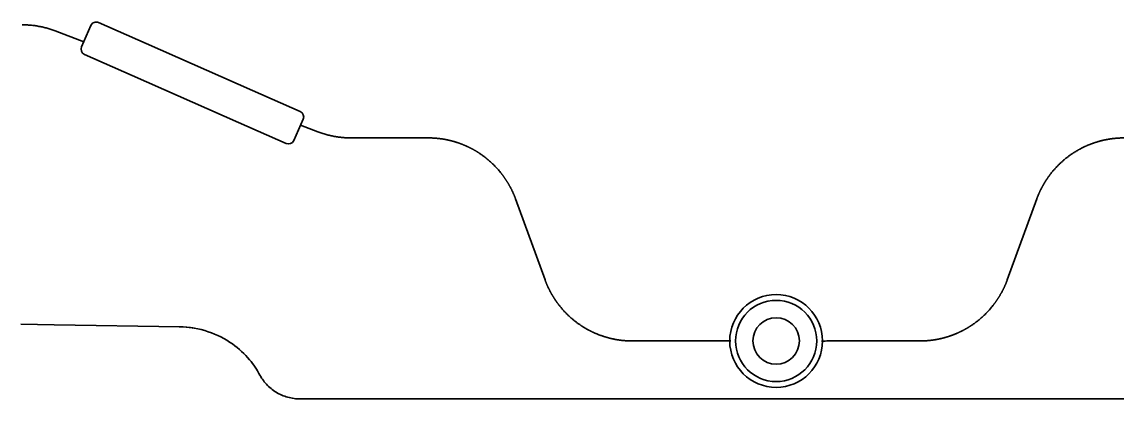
# Model space of a CAD drawing. Extents: x 5997 to 10491, y -672 to 3388.
# Drawn here: x 6602.2 to 6697.1, y 1274.4 to 1306.8 of the extents above; entities that cross this region are included whole.
import ezdxf

# ---------------------------------------------------------------- set-up
doc = ezdxf.new("R2010")
doc.units = 0
doc.header["$LTSCALE"] = 5
doc.layers.add('1', color=7, linetype='CONTINUOUS', true_color=0xffffff)

msp = doc.modelspace()

# ---------------------------------------------------------------- linework, layer by layer
at = {"layer": '1', "color": 7, "linetype": 'Continuous', "lineweight": 35}
for p, q in [((6608.784, 1306.807), (6612.9, 1304.988)), ((6605.057, 1306.08), (6607.502, 1305.141)), ((6607.316, 1304.722), (6608.125, 1306.551)), ((6612.9, 1304.988), (6622.047, 1300.945)), ((6607.571, 1304.063), (6611.687, 1302.244)), ((6620.834, 1298.201), (6611.687, 1302.244)), ((6626.163, 1299.126), (6622.047, 1300.945)), ((6624.95, 1296.382), (6620.834, 1298.201)), ((6626.418, 1298.467), (6625.609, 1296.637)), ((6626.196, 1297.965), (6627.688, 1297.392)), ((6630.555, 1296.861), (6637.202, 1296.861)), ((6644.719, 1291.597), (6647.257, 1284.625)), ((6687.089, 1284.625), (6689.626, 1291.597)), ((6604.971, 1280.765), (6602.077, 1280.816)), ((6615.798, 1280.576), (6604.971, 1280.765)), ((6654.775, 1279.361), (6661.273, 1279.361)), ((6673.073, 1279.361), (6679.571, 1279.361)), ((6622.637, 1276.489), (6622.655, 1276.456)), ((6622.638, 1276.489), (6622.638, 1276.493)), ((6622.668, 1276.433), (6622.668, 1276.433)), ((6626.173, 1274.361), (6626.172, 1274.361)), ((6627.166, 1274.361), (6626.173, 1274.361)), ((6627.701, 1274.361), (6627.166, 1274.361)), ((6627.701, 1274.361), (6630.555, 1274.361)), ((6637.202, 1274.361), (6630.555, 1274.361)), ((6647.449, 1274.361), (6644.911, 1274.361)), ((6679.571, 1274.361), (6654.775, 1274.361)), ((6689.435, 1274.361), (6686.897, 1274.361))]:
    msp.add_line(p, q, dxfattribs=at)
for radius in [4, 3.5, 2]:
    msp.add_circle((6667.173, 1279.361), radius, dxfattribs=at)
for centre, start, end in [((6608.582, 1306.349), 66.15628, 156.15628), ((6607.774, 1304.52), 156.15628, 246.15628), ((6625.96, 1298.669), 336.15628, 66.15628), ((6625.152, 1296.839), 246.15628, 336.15628)]:
    msp.add_arc(centre, 0.5, start, end, dxfattribs=at)
for points in [[(6602.19, 1306.611), (6603.673, 1306.611), (6605.057, 1306.08)], [(6627.688, 1297.392), (6629.073, 1296.861), (6630.555, 1296.861)]]:
    msp.add_open_spline(points, degree=2, dxfattribs=at)
for points, knots in [([(6637.202, 1296.862), (6637.216, 1296.862), (6637.245, 1296.862), (6637.288, 1296.861), (6637.332, 1296.861), (6637.375, 1296.86), (6637.418, 1296.859), (6637.462, 1296.858), (6637.505, 1296.856), (6637.549, 1296.854), (6637.592, 1296.852), (6637.635, 1296.85), (6637.679, 1296.847), (6637.722, 1296.845), (6637.765, 1296.842), (6637.809, 1296.838), (6637.852, 1296.835), (6637.896, 1296.831), (6637.939, 1296.827), (6637.982, 1296.823), (6638.026, 1296.819), (6638.069, 1296.814), (6638.112, 1296.809), (6638.156, 1296.804), (6638.199, 1296.799), (6638.242, 1296.793), (6638.286, 1296.787), (6638.329, 1296.781), (6638.372, 1296.775), (6638.415, 1296.768), (6638.459, 1296.761), (6638.502, 1296.754), (6638.545, 1296.747), (6638.588, 1296.739), (6638.631, 1296.732), (6638.675, 1296.724), (6638.718, 1296.715), (6638.761, 1296.707), (6638.804, 1296.698), (6638.847, 1296.689), (6638.89, 1296.68), (6638.933, 1296.67), (6638.976, 1296.661), (6639.019, 1296.651), (6639.061, 1296.641), (6639.104, 1296.63), (6639.147, 1296.62), (6639.19, 1296.609), (6639.232, 1296.598), (6639.275, 1296.586), (6639.318, 1296.575), (6639.36, 1296.563), (6639.403, 1296.551), (6639.445, 1296.538), (6639.488, 1296.526), (6639.53, 1296.513), (6639.573, 1296.5), (6639.615, 1296.487), (6639.657, 1296.473), (6639.699, 1296.459), (6639.742, 1296.445), (6639.784, 1296.431), (6639.826, 1296.417), (6639.868, 1296.402), (6639.91, 1296.387), (6639.951, 1296.372), (6639.993, 1296.356), (6640.035, 1296.341), (6640.077, 1296.325), (6640.118, 1296.309), (6640.16, 1296.292), (6640.201, 1296.276), (6640.243, 1296.259), (6640.284, 1296.242), (6640.325, 1296.224), (6640.367, 1296.207), (6640.408, 1296.189), (6640.449, 1296.171), (6640.49, 1296.153), (6640.531, 1296.134), (6640.571, 1296.115), (6640.612, 1296.096), (6640.653, 1296.077), (6640.693, 1296.057), (6640.734, 1296.038), (6640.774, 1296.018), (6640.815, 1295.998), (6640.855, 1295.977), (6640.895, 1295.956), (6640.935, 1295.935), (6640.975, 1295.914), (6641.015, 1295.893), (6641.055, 1295.871), (6641.094, 1295.849), (6641.134, 1295.827), (6641.173, 1295.805), (6641.213, 1295.782), (6641.252, 1295.759), (6641.291, 1295.736), (6641.33, 1295.713), (6641.369, 1295.689), (6641.408, 1295.666), (6641.447, 1295.641), (6641.485, 1295.617), (6641.524, 1295.593), (6641.562, 1295.568), (6641.601, 1295.543), (6641.639, 1295.518), (6641.756, 1295.439), (6641.952, 1295.301), (6642.22, 1295.093), (6642.485, 1294.87), (6642.744, 1294.631), (6642.997, 1294.376), (6643.243, 1294.105), (6643.413, 1293.899), (6643.515, 1293.769), (6643.554, 1293.719), (6643.592, 1293.668), (6643.631, 1293.617), (6643.669, 1293.565), (6643.707, 1293.511), (6643.746, 1293.457), (6643.784, 1293.402), (6643.822, 1293.347), (6643.86, 1293.29), (6643.898, 1293.232), (6643.936, 1293.174), (6643.973, 1293.115), (6644.011, 1293.055), (6644.048, 1292.994), (6644.085, 1292.932), (6644.122, 1292.87), (6644.158, 1292.806), (6644.194, 1292.742), (6644.23, 1292.677), (6644.266, 1292.611), (6644.301, 1292.544), (6644.336, 1292.476), (6644.371, 1292.408), (6644.405, 1292.338), (6644.439, 1292.268), (6644.472, 1292.197), (6644.505, 1292.125), (6644.537, 1292.052), (6644.569, 1291.978), (6644.6, 1291.904), (6644.631, 1291.828), (6644.661, 1291.752), (6644.691, 1291.675), (6644.71, 1291.623), (6644.719, 1291.597)], [0, 0, 0, 0, 0.004433, 0.008867, 0.013303, 0.01774, 0.022178, 0.026617, 0.031058, 0.035501, 0.039945, 0.04439, 0.048837, 0.053286, 0.057736, 0.062188, 0.066641, 0.071096, 0.075553, 0.080012, 0.084472, 0.088934, 0.093398, 0.097863, 0.10233, 0.1068, 0.111271, 0.115743, 0.120218, 0.124695, 0.129174, 0.133654, 0.138137, 0.142621, 0.147108, 0.151597, 0.156087, 0.16058, 0.165075, 0.169572, 0.174071, 0.178572, 0.183076, 0.187581, 0.192089, 0.196599, 0.201112, 0.205626, 0.210143, 0.214662, 0.219183, 0.223707, 0.228233, 0.232761, 0.237292, 0.241825, 0.246361, 0.250898, 0.255439, 0.259982, 0.264527, 0.269075, 0.273625, 0.278177, 0.282733, 0.287291, 0.291851, 0.296414, 0.30098, 0.305548, 0.310119, 0.314692, 0.319268, 0.323847, 0.328429, 0.333013, 0.3376, 0.34219, 0.346782, 0.351378, 0.355976, 0.360577, 0.365181, 0.369787, 0.374397, 0.37901, 0.383625, 0.388244, 0.392865, 0.39749, 0.402118, 0.406748, 0.411382, 0.416019, 0.420659, 0.425302, 0.429949, 0.434598, 0.439251, 0.443907, 0.448567, 0.453229, 0.457896, 0.462565, 0.467238, 0.471914, 0.476594, 0.481278, 0.485965, 0.519989, 0.554711, 0.590123, 0.626216, 0.662979, 0.700405, 0.738488, 0.744857, 0.751297, 0.757805, 0.764382, 0.771028, 0.777742, 0.784523, 0.791371, 0.798286, 0.805267, 0.812313, 0.819424, 0.8266, 0.833839, 0.841143, 0.84851, 0.855939, 0.863431, 0.870985, 0.8786, 0.886276, 0.894014, 0.901811, 0.909669, 0.917586, 0.925563, 0.933599, 0.941695, 0.949848, 0.958061, 0.966332, 0.974662, 0.983049, 0.991496, 1, 1, 1, 1]), ([(6689.627, 1291.597), (6689.632, 1291.611), (6689.642, 1291.638), (6689.657, 1291.68), (6689.673, 1291.721), (6689.689, 1291.761), (6689.705, 1291.802), (6689.721, 1291.842), (6689.737, 1291.882), (6689.754, 1291.922), (6689.77, 1291.962), (6689.787, 1292.001), (6689.804, 1292.04), (6689.821, 1292.079), (6689.838, 1292.118), (6689.856, 1292.156), (6689.873, 1292.194), (6689.891, 1292.232), (6689.908, 1292.27), (6689.926, 1292.307), (6689.944, 1292.344), (6689.962, 1292.381), (6689.981, 1292.418), (6689.999, 1292.455), (6690.017, 1292.491), (6690.036, 1292.527), (6690.055, 1292.562), (6690.073, 1292.598), (6690.092, 1292.633), (6690.111, 1292.668), (6690.13, 1292.703), (6690.149, 1292.737), (6690.168, 1292.772), (6690.188, 1292.806), (6690.207, 1292.839), (6690.226, 1292.873), (6690.246, 1292.906), (6690.265, 1292.939), (6690.285, 1292.972), (6690.305, 1293.005), (6690.324, 1293.037), (6690.344, 1293.069), (6690.364, 1293.101), (6690.384, 1293.132), (6690.404, 1293.164), (6690.424, 1293.195), (6690.444, 1293.226), (6690.464, 1293.256), (6690.484, 1293.287), (6690.504, 1293.317), (6690.524, 1293.347), (6690.544, 1293.376), (6690.564, 1293.406), (6690.585, 1293.435), (6690.605, 1293.464), (6690.625, 1293.493), (6690.645, 1293.521), (6690.666, 1293.549), (6690.686, 1293.577), (6690.706, 1293.605), (6690.727, 1293.632), (6690.747, 1293.66), (6690.767, 1293.687), (6690.788, 1293.713), (6690.808, 1293.74), (6690.828, 1293.766), (6690.848, 1293.792), (6690.922, 1293.885), (6691.05, 1294.042), (6691.24, 1294.257), (6691.433, 1294.462), (6691.631, 1294.657), (6691.833, 1294.843), (6692.038, 1295.02), (6692.245, 1295.187), (6692.455, 1295.344), (6692.62, 1295.46), (6692.739, 1295.539), (6692.809, 1295.585), (6692.881, 1295.63), (6692.952, 1295.674), (6693.024, 1295.718), (6693.096, 1295.761), (6693.168, 1295.803), (6693.241, 1295.844), (6693.314, 1295.884), (6693.388, 1295.923), (6693.462, 1295.962), (6693.536, 1296), (6693.61, 1296.037), (6693.685, 1296.073), (6693.76, 1296.109), (6693.835, 1296.143), (6693.911, 1296.177), (6693.987, 1296.21), (6694.063, 1296.242), (6694.139, 1296.273), (6694.216, 1296.304), (6694.293, 1296.334), (6694.37, 1296.363), (6694.447, 1296.391), (6694.524, 1296.418), (6694.602, 1296.444), (6694.68, 1296.47), (6694.758, 1296.495), (6694.836, 1296.519), (6694.914, 1296.542), (6694.993, 1296.564), (6695.071, 1296.586), (6695.15, 1296.607), (6695.229, 1296.627), (6695.308, 1296.646), (6695.387, 1296.664), (6695.466, 1296.682), (6695.546, 1296.698), (6695.625, 1296.714), (6695.705, 1296.729), (6695.784, 1296.744), (6695.864, 1296.757), (6695.944, 1296.77), (6696.024, 1296.781), (6696.104, 1296.792), (6696.183, 1296.803), (6696.263, 1296.812), (6696.343, 1296.82), (6696.424, 1296.828), (6696.504, 1296.835), (6696.584, 1296.841), (6696.664, 1296.847), (6696.744, 1296.851), (6696.824, 1296.855), (6696.904, 1296.857), (6696.984, 1296.86), (6697.064, 1296.861), (6697.117, 1296.861), (6697.144, 1296.861)], [0, 0, 0, 0, 0.004529, 0.009041, 0.013536, 0.018015, 0.022476, 0.026922, 0.03135, 0.035762, 0.040157, 0.044535, 0.048896, 0.053241, 0.057569, 0.06188, 0.066174, 0.070451, 0.074711, 0.078954, 0.083181, 0.08739, 0.091582, 0.095756, 0.099914, 0.104054, 0.108177, 0.112283, 0.116371, 0.120442, 0.124495, 0.12853, 0.132548, 0.136548, 0.140531, 0.144495, 0.148442, 0.15237, 0.156281, 0.160173, 0.164048, 0.167904, 0.171741, 0.175561, 0.179361, 0.183144, 0.186907, 0.190652, 0.194378, 0.198086, 0.201774, 0.205444, 0.209094, 0.212726, 0.216338, 0.219931, 0.223504, 0.227058, 0.230593, 0.234108, 0.237603, 0.241079, 0.244535, 0.247971, 0.251387, 0.254783, 0.258159, 0.261515, 0.291174, 0.320439, 0.349309, 0.377781, 0.405852, 0.433518, 0.460774, 0.487615, 0.514039, 0.522678, 0.531305, 0.53992, 0.548524, 0.557117, 0.565698, 0.574269, 0.582828, 0.591378, 0.599916, 0.608445, 0.616963, 0.625472, 0.633971, 0.64246, 0.650939, 0.659409, 0.66787, 0.676322, 0.684764, 0.693198, 0.701623, 0.710039, 0.718447, 0.726846, 0.735237, 0.743619, 0.751994, 0.76036, 0.768719, 0.777069, 0.785412, 0.793748, 0.802076, 0.810396, 0.818709, 0.827015, 0.835314, 0.843606, 0.851891, 0.86017, 0.868441, 0.876707, 0.884966, 0.893218, 0.901465, 0.909706, 0.91794, 0.926169, 0.934393, 0.942611, 0.950824, 0.959032, 0.967235, 0.975433, 0.983626, 0.991815, 1, 1, 1, 1]), ([(6647.257, 1284.625), (6647.262, 1284.611), (6647.272, 1284.584), (6647.288, 1284.543), (6647.303, 1284.501), (6647.319, 1284.461), (6647.335, 1284.42), (6647.351, 1284.38), (6647.368, 1284.34), (6647.384, 1284.3), (6647.401, 1284.26), (6647.418, 1284.221), (6647.434, 1284.182), (6647.452, 1284.143), (6647.469, 1284.104), (6647.486, 1284.066), (6647.504, 1284.028), (6647.521, 1283.99), (6647.539, 1283.952), (6647.557, 1283.915), (6647.575, 1283.878), (6647.593, 1283.841), (6647.611, 1283.804), (6647.629, 1283.767), (6647.648, 1283.731), (6647.666, 1283.695), (6647.685, 1283.66), (6647.704, 1283.624), (6647.723, 1283.589), (6647.742, 1283.554), (6647.761, 1283.519), (6647.78, 1283.485), (6647.799, 1283.45), (6647.818, 1283.416), (6647.837, 1283.383), (6647.857, 1283.349), (6647.876, 1283.316), (6647.896, 1283.283), (6647.915, 1283.25), (6647.935, 1283.217), (6647.955, 1283.185), (6647.975, 1283.153), (6647.994, 1283.121), (6648.014, 1283.09), (6648.034, 1283.058), (6648.054, 1283.027), (6648.074, 1282.996), (6648.094, 1282.966), (6648.114, 1282.935), (6648.134, 1282.905), (6648.155, 1282.875), (6648.175, 1282.846), (6648.195, 1282.816), (6648.215, 1282.787), (6648.235, 1282.758), (6648.256, 1282.729), (6648.276, 1282.701), (6648.296, 1282.673), (6648.316, 1282.645), (6648.337, 1282.617), (6648.357, 1282.59), (6648.377, 1282.562), (6648.398, 1282.535), (6648.418, 1282.509), (6648.438, 1282.482), (6648.459, 1282.456), (6648.479, 1282.43), (6648.552, 1282.337), (6648.681, 1282.18), (6648.87, 1281.965), (6649.064, 1281.76), (6649.262, 1281.565), (6649.463, 1281.379), (6649.668, 1281.202), (6649.876, 1281.035), (6650.086, 1280.878), (6650.251, 1280.762), (6650.369, 1280.683), (6650.44, 1280.637), (6650.511, 1280.592), (6650.582, 1280.548), (6650.654, 1280.504), (6650.726, 1280.461), (6650.799, 1280.419), (6650.872, 1280.378), (6650.945, 1280.338), (6651.018, 1280.299), (6651.092, 1280.26), (6651.166, 1280.222), (6651.241, 1280.185), (6651.316, 1280.149), (6651.391, 1280.113), (6651.466, 1280.079), (6651.542, 1280.045), (6651.617, 1280.012), (6651.693, 1279.98), (6651.77, 1279.949), (6651.846, 1279.918), (6651.923, 1279.888), (6652, 1279.859), (6652.077, 1279.831), (6652.155, 1279.804), (6652.232, 1279.778), (6652.31, 1279.752), (6652.388, 1279.727), (6652.466, 1279.703), (6652.545, 1279.68), (6652.623, 1279.658), (6652.702, 1279.636), (6652.78, 1279.615), (6652.859, 1279.595), (6652.938, 1279.576), (6653.018, 1279.558), (6653.097, 1279.54), (6653.176, 1279.524), (6653.256, 1279.508), (6653.335, 1279.493), (6653.415, 1279.479), (6653.495, 1279.465), (6653.574, 1279.452), (6653.654, 1279.441), (6653.734, 1279.43), (6653.814, 1279.419), (6653.894, 1279.41), (6653.974, 1279.402), (6654.054, 1279.394), (6654.134, 1279.387), (6654.214, 1279.381), (6654.294, 1279.376), (6654.374, 1279.371), (6654.454, 1279.367), (6654.534, 1279.365), (6654.615, 1279.363), (6654.695, 1279.361), (6654.748, 1279.361), (6654.775, 1279.361)], [0, 0, 0, 0, 0.004529, 0.009041, 0.013536, 0.018015, 0.022476, 0.026922, 0.03135, 0.035762, 0.040157, 0.044535, 0.048896, 0.053241, 0.057569, 0.06188, 0.066174, 0.070451, 0.074711, 0.078954, 0.083181, 0.08739, 0.091582, 0.095756, 0.099914, 0.104054, 0.108177, 0.112283, 0.116371, 0.120442, 0.124495, 0.12853, 0.132548, 0.136548, 0.140531, 0.144495, 0.148442, 0.15237, 0.156281, 0.160173, 0.164048, 0.167904, 0.171741, 0.175561, 0.179361, 0.183144, 0.186907, 0.190652, 0.194378, 0.198086, 0.201774, 0.205444, 0.209094, 0.212726, 0.216338, 0.219931, 0.223504, 0.227058, 0.230593, 0.234108, 0.237603, 0.241079, 0.244535, 0.247971, 0.251387, 0.254783, 0.258159, 0.261515, 0.291174, 0.320439, 0.349309, 0.377781, 0.405852, 0.433518, 0.460774, 0.487615, 0.514039, 0.522678, 0.531305, 0.53992, 0.548524, 0.557117, 0.565698, 0.574269, 0.582828, 0.591378, 0.599916, 0.608445, 0.616963, 0.625472, 0.633971, 0.64246, 0.650939, 0.659409, 0.66787, 0.676322, 0.684764, 0.693198, 0.701623, 0.710039, 0.718447, 0.726846, 0.735237, 0.743619, 0.751994, 0.76036, 0.768719, 0.777069, 0.785412, 0.793748, 0.802076, 0.810396, 0.818709, 0.827015, 0.835314, 0.843606, 0.851891, 0.86017, 0.868441, 0.876707, 0.884966, 0.893218, 0.901465, 0.909706, 0.91794, 0.926169, 0.934393, 0.942611, 0.950824, 0.959032, 0.967235, 0.975433, 0.983626, 0.991815, 1, 1, 1, 1]), ([(6679.571, 1279.36), (6679.586, 1279.36), (6679.615, 1279.36), (6679.658, 1279.361), (6679.701, 1279.361), (6679.745, 1279.362), (6679.788, 1279.363), (6679.831, 1279.364), (6679.875, 1279.366), (6679.918, 1279.368), (6679.961, 1279.37), (6680.005, 1279.372), (6680.048, 1279.375), (6680.092, 1279.377), (6680.135, 1279.38), (6680.178, 1279.384), (6680.222, 1279.387), (6680.265, 1279.391), (6680.308, 1279.395), (6680.352, 1279.399), (6680.395, 1279.403), (6680.439, 1279.408), (6680.482, 1279.413), (6680.525, 1279.418), (6680.569, 1279.423), (6680.612, 1279.429), (6680.655, 1279.435), (6680.698, 1279.441), (6680.742, 1279.447), (6680.785, 1279.454), (6680.828, 1279.461), (6680.871, 1279.468), (6680.915, 1279.475), (6680.958, 1279.483), (6681.001, 1279.49), (6681.044, 1279.498), (6681.087, 1279.507), (6681.13, 1279.515), (6681.173, 1279.524), (6681.216, 1279.533), (6681.259, 1279.542), (6681.302, 1279.552), (6681.345, 1279.561), (6681.388, 1279.571), (6681.431, 1279.581), (6681.474, 1279.592), (6681.516, 1279.602), (6681.559, 1279.613), (6681.602, 1279.624), (6681.645, 1279.636), (6681.687, 1279.647), (6681.73, 1279.659), (6681.772, 1279.671), (6681.815, 1279.684), (6681.857, 1279.696), (6681.9, 1279.709), (6681.942, 1279.722), (6681.984, 1279.735), (6682.027, 1279.749), (6682.069, 1279.763), (6682.111, 1279.777), (6682.153, 1279.791), (6682.195, 1279.805), (6682.237, 1279.82), (6682.279, 1279.835), (6682.321, 1279.85), (6682.363, 1279.866), (6682.405, 1279.881), (6682.446, 1279.897), (6682.488, 1279.913), (6682.529, 1279.93), (6682.571, 1279.946), (6682.612, 1279.963), (6682.654, 1279.98), (6682.695, 1279.998), (6682.736, 1280.015), (6682.777, 1280.033), (6682.818, 1280.051), (6682.859, 1280.069), (6682.9, 1280.088), (6682.941, 1280.107), (6682.982, 1280.126), (6683.022, 1280.145), (6683.063, 1280.165), (6683.103, 1280.184), (6683.144, 1280.204), (6683.184, 1280.225), (6683.224, 1280.245), (6683.265, 1280.266), (6683.305, 1280.287), (6683.345, 1280.308), (6683.384, 1280.329), (6683.424, 1280.351), (6683.464, 1280.373), (6683.503, 1280.395), (6683.543, 1280.417), (6683.582, 1280.44), (6683.622, 1280.463), (6683.661, 1280.486), (6683.7, 1280.509), (6683.739, 1280.533), (6683.778, 1280.557), (6683.816, 1280.581), (6683.855, 1280.605), (6683.893, 1280.629), (6683.932, 1280.654), (6683.97, 1280.679), (6684.008, 1280.704), (6684.126, 1280.783), (6684.321, 1280.921), (6684.59, 1281.129), (6684.854, 1281.352), (6685.113, 1281.591), (6685.366, 1281.846), (6685.612, 1282.117), (6685.783, 1282.323), (6685.885, 1282.453), (6685.923, 1282.503), (6685.962, 1282.554), (6686, 1282.605), (6686.039, 1282.657), (6686.077, 1282.711), (6686.115, 1282.765), (6686.153, 1282.82), (6686.192, 1282.875), (6686.23, 1282.932), (6686.267, 1282.99), (6686.305, 1283.048), (6686.343, 1283.107), (6686.38, 1283.167), (6686.417, 1283.228), (6686.454, 1283.29), (6686.491, 1283.352), (6686.528, 1283.416), (6686.564, 1283.48), (6686.6, 1283.545), (6686.636, 1283.611), (6686.671, 1283.678), (6686.706, 1283.746), (6686.74, 1283.815), (6686.774, 1283.884), (6686.808, 1283.954), (6686.842, 1284.025), (6686.874, 1284.097), (6686.907, 1284.17), (6686.939, 1284.244), (6686.97, 1284.318), (6687.001, 1284.394), (6687.031, 1284.47), (6687.06, 1284.547), (6687.079, 1284.599), (6687.089, 1284.625)], [0, 0, 0, 0, 0.004433, 0.008867, 0.013303, 0.01774, 0.022178, 0.026617, 0.031058, 0.035501, 0.039945, 0.04439, 0.048837, 0.053286, 0.057736, 0.062188, 0.066641, 0.071097, 0.075553, 0.080012, 0.084472, 0.088934, 0.093398, 0.097863, 0.10233, 0.1068, 0.111271, 0.115743, 0.120218, 0.124695, 0.129174, 0.133654, 0.138137, 0.142621, 0.147108, 0.151597, 0.156087, 0.16058, 0.165075, 0.169572, 0.174071, 0.178572, 0.183076, 0.187582, 0.192089, 0.196599, 0.201112, 0.205626, 0.210143, 0.214662, 0.219183, 0.223707, 0.228233, 0.232761, 0.237292, 0.241825, 0.246361, 0.250898, 0.255439, 0.259982, 0.264527, 0.269075, 0.273625, 0.278178, 0.282733, 0.287291, 0.291851, 0.296414, 0.30098, 0.305548, 0.310119, 0.314692, 0.319268, 0.323847, 0.328429, 0.333013, 0.3376, 0.34219, 0.346782, 0.351378, 0.355976, 0.360577, 0.365181, 0.369788, 0.374397, 0.37901, 0.383625, 0.388244, 0.392866, 0.39749, 0.402118, 0.406748, 0.411382, 0.416019, 0.420659, 0.425302, 0.429949, 0.434598, 0.439251, 0.443907, 0.448567, 0.453229, 0.457896, 0.462565, 0.467238, 0.471915, 0.476594, 0.481278, 0.485965, 0.519989, 0.554711, 0.590124, 0.626216, 0.662979, 0.700405, 0.738488, 0.744857, 0.751297, 0.757805, 0.764382, 0.771028, 0.777742, 0.784523, 0.791371, 0.798286, 0.805267, 0.812313, 0.819424, 0.8266, 0.833839, 0.841143, 0.84851, 0.855939, 0.863431, 0.870985, 0.8786, 0.886276, 0.894014, 0.901811, 0.909669, 0.917586, 0.925563, 0.933599, 0.941695, 0.949848, 0.958061, 0.966332, 0.974662, 0.983049, 0.991496, 1, 1, 1, 1]), ([(6615.743, 1280.584), (6616.621, 1280.566), (6618.217, 1280.298), (6620.32, 1279.228), (6621.822, 1277.809), (6622.436, 1276.896), (6622.661, 1276.446)], [0, 0, 0, 0, 0.286301, 0.553009, 0.79055, 1, 1, 1, 1]), ([(6616.93, 1280.475), (6616.901, 1280.48), (6616.873, 1280.484), (6616.498, 1280.54), (6616.149, 1280.569), (6615.798, 1280.575)], [0, 0, 0, 0, 0.075894, 0.075894, 1, 1, 1, 1]), ([(6663.273, 1279.361), (6663.273, 1279.361), (6663.273, 1279.361), (6663.272, 1279.361), (6663.27, 1279.361), (6663.266, 1279.361), (6663.257, 1279.361), (6663.238, 1279.361), (6663.206, 1279.361), (6663.178, 1279.361), (6663.167, 1279.361), (6663.151, 1279.361), (6663.145, 1279.361), (6663.133, 1279.361), (6663.127, 1279.361), (6663.071, 1279.361), (6663.009, 1279.361), (6662.901, 1279.361), (6662.862, 1279.361), (6662.799, 1279.361), (6662.777, 1279.361), (6662.733, 1279.361), (6662.711, 1279.361), (6662.595, 1279.361), (6662.495, 1279.361), (6662.359, 1279.361), (6662.331, 1279.361), (6662.274, 1279.361), (6662.246, 1279.361), (6662.159, 1279.361), (6662.041, 1279.361), (6661.919, 1279.361), (6661.825, 1279.361), (6661.793, 1279.361), (6661.73, 1279.361), (6661.698, 1279.361), (6661.536, 1279.361), (6661.405, 1279.361), (6661.273, 1279.361)], [0, 0, 0, 0, 0.015546, 0.015546, 0.031172, 0.062424, 0.062424, 0.124929, 0.187434, 0.187434, 0.218687, 0.218687, 0.234313, 0.234313, 0.249939, 0.249939, 0.37495, 0.37495, 0.437455, 0.437455, 0.468707, 0.468707, 0.49996, 0.49996, 0.62497, 0.62497, 0.656222, 0.656222, 0.687475, 0.687475, 0.74998, 0.812485, 0.812485, 0.843737, 0.843737, 0.87499, 0.87499, 1, 1, 1, 1]), ([(6673.073, 1279.361), (6672.942, 1279.362), (6672.811, 1279.363), (6672.554, 1279.363), (6672.428, 1279.363), (6672.187, 1279.363), (6672.071, 1279.362), (6671.853, 1279.361), (6671.751, 1279.36), (6671.566, 1279.358), (6671.483, 1279.357), (6671.337, 1279.354), (6671.275, 1279.352), (6671.175, 1279.349), (6671.137, 1279.347), (6671.086, 1279.343), (6671.073, 1279.34), (6671.073, 1279.338)], [0, 0, 0, 0, 0.125, 0.125, 0.25, 0.25, 0.375, 0.375, 0.5, 0.5, 0.625, 0.625, 0.75, 0.75, 0.875, 0.875, 1, 1, 1, 1]), ([(6626.172, 1274.361), (6625.99, 1274.361), (6625.808, 1274.373), (6625.447, 1274.423), (6625.268, 1274.46), (6624.917, 1274.559), (6624.745, 1274.62), (6624.411, 1274.765), (6624.249, 1274.849), (6623.938, 1275.038), (6623.789, 1275.144), (6623.506, 1275.374), (6623.373, 1275.498), (6623.124, 1275.765), (6623.009, 1275.906), (6622.799, 1276.204), (6622.704, 1276.36), (6622.62, 1276.522)], [0, 0, 0, 0, 0.125, 0.125, 0.25, 0.25, 0.375, 0.375, 0.5, 0.5, 0.625, 0.625, 0.75, 0.75, 0.875, 0.875, 1, 1, 1, 1]), ([(6644.911, 1274.361), (6644.75, 1274.361), (6644.59, 1274.361), (6644.269, 1274.361), (6644.108, 1274.361), (6643.627, 1274.361), (6643.305, 1274.361), (6642.663, 1274.361), (6642.342, 1274.361), (6641.699, 1274.361), (6641.378, 1274.361), (6640.414, 1274.361), (6639.772, 1274.361), (6638.487, 1274.361), (6637.844, 1274.361), (6637.202, 1274.361)], [0, 0, 0, 0, 0.0625, 0.0625, 0.125, 0.125, 0.25, 0.25, 0.375, 0.375, 0.5, 0.5, 0.75, 0.75, 1, 1, 1, 1]), ([(6654.775, 1274.361), (6654.164, 1274.361), (6653.553, 1274.361), (6652.332, 1274.361), (6651.722, 1274.361), (6650.806, 1274.361), (6650.501, 1274.361), (6649.89, 1274.361), (6649.585, 1274.361), (6648.974, 1274.361), (6648.669, 1274.361), (6648.211, 1274.361), (6648.059, 1274.361), (6647.83, 1274.361), (6647.754, 1274.361), (6647.601, 1274.361), (6647.525, 1274.361), (6647.449, 1274.361)], [0, 0, 0, 0, 0.25, 0.25, 0.5, 0.5, 0.625, 0.625, 0.75, 0.75, 0.875, 0.875, 0.9375, 0.9375, 0.96875, 0.96875, 1, 1, 1, 1]), ([(6686.897, 1274.361), (6686.821, 1274.361), (6686.745, 1274.361), (6686.592, 1274.361), (6686.516, 1274.361), (6686.287, 1274.361), (6686.134, 1274.361), (6685.677, 1274.361), (6685.371, 1274.361), (6684.761, 1274.361), (6684.456, 1274.361), (6683.845, 1274.361), (6683.54, 1274.361), (6682.624, 1274.361), (6682.013, 1274.361), (6680.792, 1274.361), (6680.182, 1274.361), (6679.571, 1274.361)], [0, 0, 0, 0, 0.03125, 0.03125, 0.0625, 0.0625, 0.125, 0.125, 0.25, 0.25, 0.375, 0.375, 0.5, 0.5, 0.75, 0.75, 1, 1, 1, 1]), ([(6697.144, 1274.361), (6696.502, 1274.361), (6695.859, 1274.361), (6694.574, 1274.361), (6693.931, 1274.361), (6692.968, 1274.361), (6692.647, 1274.361), (6692.004, 1274.361), (6691.683, 1274.361), (6691.04, 1274.361), (6690.719, 1274.361), (6690.238, 1274.361), (6690.077, 1274.361), (6689.756, 1274.361), (6689.595, 1274.361), (6689.435, 1274.361)], [0, 0, 0, 0, 0.25, 0.25, 0.5, 0.5, 0.625, 0.625, 0.75, 0.75, 0.875, 0.875, 0.9375, 0.9375, 1, 1, 1, 1])]:
    msp.add_open_spline(points, degree=3, knots=knots, dxfattribs=at)

doc.saveas('drawing.dxf')
